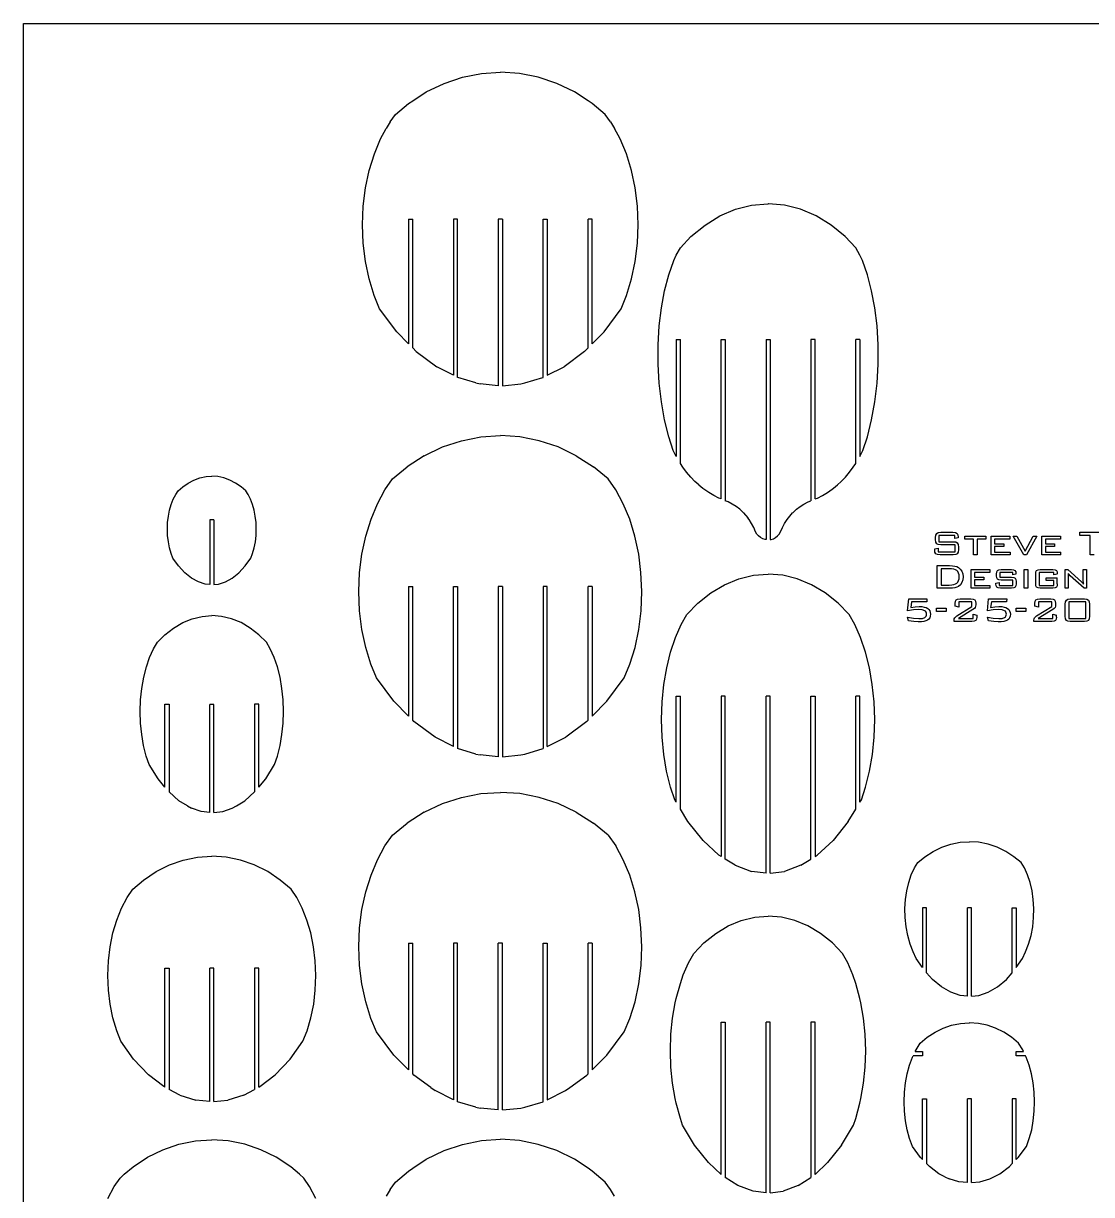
# Model space of a CAD drawing. Extents: x -138 to 138, y -110 to 110.
# Drawn here: x -138.3 to -9.7, y -30.7 to 110.4 of the extents above; entities that cross this region are included whole.
import ezdxf

# ---------------------------------------------------------------- set-up
doc = ezdxf.new("R2010")
doc.units = 0
doc.header["$MEASUREMENT"] = 0
doc.layers.get('0').update_dxf_attribs({"linetype": 'CONTINUOUS'})

msp = doc.modelspace()

# ---------------------------------------------------------------- linework, layer by layer
for p, q in [((-138.33, -110.41), (-138.33, 110.41)), ((-138.33, 110.41), (138.33, 110.41)), ((-83.17, 104.38), (-80.88, 104.53)), ((-78.59, 104.38), (-80.88, 104.53)), ((-89.8, 102.15), (-87.67, 103.18)), ((-87.67, 103.18), (-85.45, 103.93)), ((-85.45, 103.93), (-83.17, 104.38)), ((-76.31, 103.93), (-78.59, 104.38)), ((-74.09, 103.18), (-76.31, 103.93)), ((-71.96, 102.15), (-74.09, 103.18)), ((-91.44, 101.09), (-89.8, 102.15)), ((-70.32, 101.09), (-71.96, 102.15)), ((-93.53, 99.43), (-91.94, 100.75)), ((-91.94, 100.75), (-91.44, 101.09)), ((-69.82, 100.75), (-70.32, 101.09)), ((-68.24, 99.43), (-69.82, 100.75)), ((-94.15, 98.54), (-93.53, 99.43)), ((-67.62, 98.54), (-68.24, 99.43)), ((-95.31, 96.51), (-94.65, 97.73)), ((-94.15, 98.54), (-94.65, 97.73)), ((-67.62, 98.54), (-67.12, 97.73)), ((-66.46, 96.51), (-67.12, 97.73)), ((-96.06, 94.69), (-95.31, 96.51)), ((-65.7, 94.69), (-66.46, 96.51)), ((-96.67, 92.7), (-96.06, 94.69)), ((-65.09, 92.7), (-65.7, 94.69)), ((-97.12, 90.59), (-96.67, 92.7)), ((-64.64, 90.59), (-65.09, 92.7)), ((-97.39, 88.4), (-97.12, 90.59)), ((-64.37, 88.4), (-64.64, 90.59)), ((-97.49, 86.16), (-97.39, 88.4)), ((-64.28, 86.16), (-64.37, 88.4)), ((-54.43, 87.22), (-52.55, 88.02)), ((-52.55, 88.02), (-50.62, 88.51)), ((-50.62, 88.51), (-48.67, 88.67)), ((-48.67, 88.67), (-48.63, 88.67)), ((-48.59, 88.67), (-48.63, 88.67)), ((-46.64, 88.51), (-48.59, 88.67)), ((-44.71, 88.02), (-46.64, 88.51)), ((-42.84, 87.22), (-44.71, 88.02)), ((-97.4, 83.93), (-97.49, 86.16)), ((-91.94, 86.84), (-91.44, 86.84)), ((-91.94, 86.84), (-91.94, 71.82)), ((-91.44, 71.32), (-91.44, 86.84)), ((-86.54, 86.84), (-86.54, 68.02)), ((-86.04, 86.84), (-86.54, 86.84)), ((-86.04, 67.76), (-86.04, 86.84)), ((-80.63, 86.84), (-81.13, 86.84)), ((-81.13, 86.84), (-81.13, 66.76)), ((-80.63, 86.84), (-80.63, 66.76)), ((-75.73, 86.84), (-75.23, 86.84)), ((-75.73, 67.76), (-75.73, 86.84)), ((-75.23, 86.84), (-75.23, 68.02)), ((-70.32, 71.32), (-70.32, 86.84)), ((-69.82, 86.84), (-70.32, 86.84)), ((-69.82, 71.82), (-69.82, 86.84)), ((-64.36, 83.93), (-64.28, 86.16)), ((-57.93, 84.72), (-56.23, 86.12)), ((-56.23, 86.12), (-54.43, 87.22)), ((-41.04, 86.12), (-42.84, 87.22)), ((-39.34, 84.72), (-41.04, 86.12)), ((-59.19, 83.38), (-57.93, 84.72)), ((-38.07, 83.38), (-39.34, 84.72)), ((-97.13, 81.73), (-97.4, 83.93)), ((-64.63, 81.73), (-64.36, 83.93)), ((-59.69, 82.49), (-59.19, 83.38)), ((-37.57, 82.49), (-38.07, 83.38)), ((-60.6, 80.12), (-60, 81.83)), ((-60, 81.83), (-59.69, 82.49)), ((-37.27, 81.83), (-37.57, 82.49)), ((-36.67, 80.12), (-37.27, 81.83)), ((-96.69, 79.62), (-97.13, 81.73)), ((-65.07, 79.62), (-64.63, 81.73)), ((-96.09, 77.63), (-96.69, 79.62)), ((-65.68, 77.63), (-65.07, 79.62)), ((-61.1, 78.21), (-60.6, 80.12)), ((-36.16, 78.21), (-36.67, 80.12)), ((-95.43, 76.03), (-96.09, 77.63)), ((-66.34, 76.03), (-65.68, 77.63)), ((-61.49, 76.15), (-61.1, 78.21)), ((-35.78, 76.15), (-36.16, 78.21)), ((-93.37, 73.27), (-95.43, 76.03)), ((-68.39, 73.27), (-66.34, 76.03)), ((-61.75, 73.96), (-61.49, 76.15)), ((-35.51, 73.96), (-35.78, 76.15)), ((-61.89, 71.68), (-61.75, 73.96)), ((-35.37, 71.68), (-35.51, 73.96)), ((-91.94, 71.82), (-93.37, 73.27)), ((-69.82, 71.82), (-68.39, 73.27)), ((-59.69, 72.34), (-59.71, 58.25)), ((-59.69, 72.34), (-59.19, 72.34)), ((-59.19, 57.4), (-59.19, 72.34)), ((-54.29, 72.34), (-53.79, 72.34)), ((-54.29, 53.12), (-54.29, 72.34)), ((-53.79, 72.34), (-53.79, 52.91)), ((-48.88, 72.34), (-48.38, 72.34)), ((-48.88, 72.34), (-48.88, 48.23)), ((-48.38, 72.34), (-48.38, 48.23)), ((-43.48, 72.34), (-43.48, 52.91)), ((-42.98, 72.34), (-43.48, 72.34)), ((-42.98, 53.12), (-42.98, 72.34)), ((-38.07, 57.4), (-38.07, 72.34)), ((-37.57, 72.34), (-38.07, 72.34)), ((-37.57, 72.34), (-37.56, 58.25)), ((-91.02, 70.89), (-91.44, 71.32)), ((-91.02, 70.89), (-88.55, 69.05)), ((-70.74, 70.89), (-73.21, 69.05)), ((-70.74, 70.89), (-70.32, 71.32)), ((-61.89, 69.37), (-61.89, 71.68)), ((-35.37, 69.37), (-35.37, 71.68)), ((-61.76, 67.06), (-61.89, 69.37)), ((-35.51, 67.06), (-35.37, 69.37)), ((-86.54, 68.02), (-88.55, 69.05)), ((-86.02, 67.75), (-86.04, 67.76)), ((-83.83, 67.1), (-86.02, 67.75)), ((-77.93, 67.1), (-75.75, 67.75)), ((-75.75, 67.75), (-75.73, 67.76)), ((-75.23, 68.02), (-73.21, 69.05)), ((-83.83, 67.1), (-83.33, 66.97)), ((-81.13, 66.76), (-83.33, 66.97)), ((-80.63, 66.76), (-78.43, 66.97)), ((-78.43, 66.97), (-77.93, 67.1)), ((-61.49, 64.8), (-61.76, 67.06)), ((-35.77, 64.8), (-35.51, 67.06)), ((-61.1, 62.64), (-61.49, 64.8)), ((-36.16, 62.64), (-35.77, 64.8)), ((-60.6, 60.6), (-61.1, 62.64)), ((-36.66, 60.6), (-36.16, 62.64)), ((-83.24, 60.61), (-80.88, 60.76)), ((-78.53, 60.61), (-80.88, 60.76)), ((-90.04, 58.33), (-87.85, 59.38)), ((-87.85, 59.38), (-85.57, 60.14)), ((-85.57, 60.14), (-83.24, 60.61)), ((-76.19, 60.14), (-78.53, 60.61)), ((-73.91, 59.38), (-76.19, 60.14)), ((-71.73, 58.33), (-73.91, 59.38)), ((-60.06, 58.96), (-60.6, 60.6)), ((-37.2, 58.96), (-36.66, 60.6)), ((-90.04, 58.33), (-92.1, 57)), ((-71.73, 58.33), (-69.66, 57)), ((-59.71, 58.25), (-60.06, 58.96)), ((-37.56, 58.25), (-37.2, 58.96)), ((-93.86, 55.54), (-92.1, 57)), ((-67.9, 55.54), (-69.66, 57)), ((-58.89, 56.93), (-59.19, 57.4)), ((-58.44, 56.33), (-58.89, 56.93)), ((-38.83, 56.33), (-38.37, 56.93)), ((-38.37, 56.93), (-38.07, 57.4)), ((-119.14, 54.59), (-118.49, 55.04)), ((-118.49, 55.04), (-117.8, 55.39)), ((-117.8, 55.39), (-117.07, 55.65)), ((-117.07, 55.65), (-116.33, 55.81)), ((-116.33, 55.81), (-115.63, 55.85)), ((-114.93, 55.81), (-115.63, 55.85)), ((-114.19, 55.65), (-114.93, 55.81)), ((-113.47, 55.39), (-114.19, 55.65)), ((-112.78, 55.04), (-113.47, 55.39)), ((-112.12, 54.59), (-112.78, 55.04)), ((-94.78, 54.22), (-93.86, 55.54)), ((-66.98, 54.22), (-67.9, 55.54)), ((-57.95, 55.76), (-58.44, 56.33)), ((-57.44, 55.23), (-57.95, 55.76)), ((-56.99, 54.81), (-57.44, 55.23)), ((-40.27, 54.81), (-39.82, 55.23)), ((-39.82, 55.23), (-39.31, 55.76)), ((-39.31, 55.76), (-38.83, 56.33)), ((-120.28, 53.08), (-119.99, 53.65)), ((-119.99, 53.65), (-119.7, 54.09)), ((-119.7, 54.09), (-119.14, 54.59)), ((-111.56, 54.09), (-112.12, 54.59)), ((-111.27, 53.65), (-111.56, 54.09)), ((-110.98, 53.08), (-111.27, 53.65)), ((-95.69, 52.55), (-94.78, 54.22)), ((-66.08, 52.55), (-66.98, 54.22)), ((-56.99, 54.81), (-56.49, 54.4)), ((-56.36, 54.29), (-56.49, 54.4)), ((-55.78, 53.89), (-56.36, 54.29)), ((-55.18, 53.54), (-55.78, 53.89)), ((-42.08, 53.54), (-41.48, 53.89)), ((-41.48, 53.89), (-40.91, 54.29)), ((-40.91, 54.29), (-40.77, 54.4)), ((-40.77, 54.4), (-40.27, 54.81)), ((-120.72, 51.77), (-120.52, 52.45)), ((-120.52, 52.45), (-120.28, 53.08)), ((-110.74, 52.45), (-110.98, 53.08)), ((-110.54, 51.77), (-110.74, 52.45)), ((-96.46, 50.68), (-95.69, 52.55)), ((-65.3, 50.68), (-66.08, 52.55)), ((-54.57, 53.23), (-55.18, 53.54)), ((-54.29, 53.12), (-54.57, 53.23)), ((-53.44, 52.77), (-53.79, 52.91)), ((-52.95, 52.51), (-53.44, 52.77)), ((-52.49, 52.22), (-52.95, 52.51)), ((-52.05, 51.88), (-52.49, 52.22)), ((-45.21, 51.88), (-44.77, 52.22)), ((-44.77, 52.22), (-44.31, 52.51)), ((-44.31, 52.51), (-43.82, 52.77)), ((-43.82, 52.77), (-43.48, 52.91)), ((-42.98, 53.12), (-42.69, 53.23)), ((-42.69, 53.23), (-42.08, 53.54)), ((-120.96, 50.28), (-120.87, 51.04)), ((-120.87, 51.04), (-120.72, 51.77)), ((-110.4, 51.04), (-110.54, 51.77)), ((-110.31, 50.28), (-110.4, 51.04)), ((-51.64, 51.5), (-52.05, 51.88)), ((-51.58, 51.44), (-51.64, 51.5)), ((-51.58, 51.44), (-51.08, 50.86)), ((-50.92, 50.65), (-51.08, 50.86)), ((-46.34, 50.65), (-46.18, 50.86)), ((-46.18, 50.86), (-45.68, 51.44)), ((-45.68, 51.44), (-45.62, 51.5)), ((-45.62, 51.5), (-45.21, 51.88)), ((-120.99, 49.5), (-120.96, 50.28)), ((-120.96, 48.73), (-120.99, 49.5)), ((-115.38, 50.59), (-115.88, 50.59)), ((-115.88, 50.59), (-115.88, 42.81)), ((-115.38, 50.59), (-115.38, 42.81)), ((-110.28, 49.5), (-110.31, 50.28)), ((-110.3, 48.73), (-110.28, 49.5)), ((-97.09, 48.64), (-96.46, 50.68)), ((-64.68, 48.64), (-65.3, 50.68)), ((-50.62, 50.18), (-50.92, 50.65)), ((-50.36, 49.68), (-50.62, 50.18)), ((-50.13, 49.16), (-50.36, 49.68)), ((-47.13, 49.16), (-46.91, 49.68)), ((-46.91, 49.68), (-46.64, 50.18)), ((-46.64, 50.18), (-46.34, 50.65)), ((-120.87, 47.97), (-120.96, 48.73)), ((-120.73, 47.24), (-120.87, 47.97)), ((-110.54, 47.24), (-110.39, 47.97)), ((-110.39, 47.97), (-110.3, 48.73)), ((-97.55, 46.48), (-97.09, 48.64)), ((-64.22, 46.48), (-64.68, 48.64)), ((-49.98, 48.89), (-50.13, 49.16)), ((-49.78, 48.66), (-49.98, 48.89)), ((-49.54, 48.47), (-49.78, 48.66)), ((-49.28, 48.33), (-49.54, 48.47)), ((-48.99, 48.24), (-49.28, 48.33)), ((-48.88, 48.23), (-48.99, 48.24)), ((-48.38, 48.23), (-48.27, 48.24)), ((-48.27, 48.24), (-47.99, 48.33)), ((-47.99, 48.33), (-47.72, 48.47)), ((-47.72, 48.47), (-47.48, 48.66)), ((-47.48, 48.66), (-47.28, 48.89)), ((-47.28, 48.89), (-47.13, 49.16)), ((-28.45, 48.46), (-28.42, 48.77)), ((-28.45, 48.22), (-28.45, 48.46)), ((-28.42, 47.91), (-28.45, 48.22)), ((-28.42, 48.77), (-28.32, 48.97)), ((-28.32, 48.97), (-28.13, 49.07)), ((-28.13, 49.07), (-27.82, 49.1)), ((-26.12, 48.73), (-28.05, 48.73)), ((-28.05, 48.73), (-28.05, 47.97)), ((-28.05, 47.97), (-26.34, 47.97)), ((-27.82, 49.1), (-26.37, 49.1)), ((-26.37, 49.1), (-26.07, 49.07)), ((-26.34, 47.97), (-26.03, 47.94)), ((-26.12, 48.34), (-26.12, 48.73)), ((-25.74, 48.45), (-26.12, 48.34)), ((-26.07, 49.07), (-25.87, 48.97)), ((-25.87, 48.97), (-25.77, 48.79)), ((-25.77, 48.79), (-25.74, 48.51)), ((-25.74, 48.51), (-25.74, 48.45)), ((-24.92, 48.29), (-24.92, 48.62)), ((-24.92, 48.62), (-22.39, 48.62)), ((-23.87, 48.29), (-24.92, 48.29)), ((-23.87, 46.39), (-23.87, 48.29)), ((-22.39, 48.29), (-23.45, 48.29)), ((-23.45, 48.29), (-23.45, 46.39)), ((-22.39, 48.62), (-22.39, 48.29)), ((-21.76, 46.39), (-21.76, 48.62)), ((-21.76, 48.62), (-19.51, 48.62)), ((-19.51, 48.29), (-21.34, 48.29)), ((-21.34, 48.29), (-21.34, 47.71)), ((-19.51, 48.62), (-19.51, 48.29)), ((-17.81, 46.39), (-19.1, 48.62)), ((-19.1, 48.62), (-18.65, 48.62)), ((-18.65, 48.62), (-17.65, 46.82)), ((-17.65, 46.82), (-16.69, 48.62)), ((-16.27, 48.62), (-17.49, 46.39)), ((-16.69, 48.62), (-16.27, 48.62)), ((-15.64, 46.39), (-15.64, 48.62)), ((-15.64, 48.62), (-13.39, 48.62)), ((-13.39, 48.29), (-15.22, 48.29)), ((-15.22, 48.29), (-15.22, 47.71)), ((-13.39, 48.62), (-13.39, 48.29)), ((-11.06, 48.73), (-11.06, 49.1)), ((-11.06, 49.1), (-8.12, 49.1)), ((-9.82, 48.73), (-11.06, 48.73)), ((-9.82, 46.39), (-9.82, 48.73)), ((-120.53, 46.55), (-120.73, 47.24)), ((-110.73, 46.55), (-110.54, 47.24)), ((-28.56, 47.1), (-28.14, 47.2)), ((-28.56, 47.03), (-28.56, 47.1)), ((-28.53, 46.72), (-28.56, 47.03)), ((-28.43, 46.52), (-28.53, 46.72)), ((-28.32, 47.72), (-28.42, 47.91)), ((-28.13, 47.62), (-28.32, 47.72)), ((-28.14, 47.2), (-28.14, 46.76)), ((-28.14, 46.76), (-26.11, 46.76)), ((-27.82, 47.58), (-28.13, 47.62)), ((-26.11, 47.58), (-27.82, 47.58)), ((-26.11, 46.76), (-26.11, 47.58)), ((-26.03, 47.94), (-25.84, 47.84)), ((-25.84, 47.84), (-25.74, 47.65)), ((-25.74, 46.71), (-25.84, 46.52)), ((-25.74, 47.65), (-25.71, 47.33)), ((-25.71, 47.03), (-25.74, 46.71)), ((-25.71, 47.33), (-25.71, 47.03)), ((-21.34, 47.71), (-20.24, 47.71)), ((-20.24, 47.38), (-21.34, 47.38)), ((-21.34, 47.38), (-21.34, 46.71)), ((-21.34, 46.71), (-19.49, 46.71)), ((-20.24, 47.71), (-20.24, 47.38)), ((-19.49, 46.71), (-19.49, 46.39)), ((-15.22, 47.71), (-14.12, 47.71)), ((-14.12, 47.38), (-15.22, 47.38)), ((-15.22, 47.38), (-15.22, 46.71)), ((-15.22, 46.71), (-13.37, 46.71)), ((-14.12, 47.71), (-14.12, 47.38)), ((-13.37, 46.39), (-13.37, 46.71)), ((-120.32, 46), (-120.53, 46.55)), ((-119.65, 45.05), (-120.32, 46)), ((-111.61, 45.05), (-110.95, 46)), ((-110.95, 46), (-110.73, 46.55)), ((-97.83, 44.24), (-97.55, 46.48)), ((-63.94, 44.24), (-64.22, 46.48)), ((-28.23, 46.42), (-28.43, 46.52)), ((-27.92, 46.39), (-28.23, 46.42)), ((-26.34, 46.39), (-27.92, 46.39)), ((-26.03, 46.42), (-26.34, 46.39)), ((-25.84, 46.52), (-26.03, 46.42)), ((-23.45, 46.39), (-23.87, 46.39)), ((-19.49, 46.39), (-21.76, 46.39)), ((-17.49, 46.39), (-17.81, 46.39)), ((-13.37, 46.39), (-15.64, 46.39)), ((-9.37, 46.39), (-9.82, 46.39)), ((-118.88, 44.22), (-119.65, 45.05)), ((-118.08, 43.58), (-118.88, 44.22)), ((-113.18, 43.58), (-112.38, 44.22)), ((-112.38, 44.22), (-111.61, 45.05)), ((-97.92, 41.95), (-97.83, 44.24)), ((-63.84, 41.95), (-63.94, 44.24)), ((-52.15, 43.49), (-50.39, 43.92)), ((-50.39, 43.92), (-48.63, 44.06)), ((-46.87, 43.92), (-48.63, 44.06)), ((-45.11, 43.49), (-46.87, 43.92)), ((-28.25, 45.09), (-26.76, 45.09)), ((-28.25, 42.37), (-28.25, 45.09)), ((-27.8, 44.72), (-27.8, 42.75)), ((-26.82, 44.72), (-27.8, 44.72)), ((-26.52, 44.7), (-26.82, 44.72)), ((-26.76, 45.09), (-26.41, 45.08)), ((-26.26, 44.66), (-26.52, 44.7)), ((-26.41, 45.08), (-26.13, 45.04)), ((-26.05, 44.59), (-26.26, 44.66)), ((-26.13, 45.04), (-25.9, 44.97)), ((-25.89, 44.49), (-26.05, 44.59)), ((-25.9, 44.97), (-25.71, 44.88)), ((-25.77, 44.36), (-25.89, 44.49)), ((-25.68, 44.19), (-25.77, 44.36)), ((-25.71, 44.88), (-25.48, 44.67)), ((-25.63, 43.99), (-25.68, 44.19)), ((-25.61, 43.75), (-25.63, 43.99)), ((-25.63, 43.5), (-25.61, 43.75)), ((-25.48, 44.67), (-25.3, 44.4)), ((-25.3, 44.4), (-25.19, 44.09)), ((-25.19, 44.09), (-25.15, 43.75)), ((-25.15, 43.75), (-25.19, 43.38)), ((-24.18, 42.37), (-24.18, 44.6)), ((-24.18, 44.6), (-21.94, 44.6)), ((-21.94, 44.27), (-23.76, 44.27)), ((-23.76, 44.27), (-23.76, 43.7)), ((-21.94, 44.6), (-21.94, 44.27)), ((-21.11, 44.07), (-21.08, 44.33)), ((-21.11, 43.86), (-21.11, 44.07)), ((-21.08, 43.6), (-21.11, 43.86)), ((-21.08, 44.33), (-20.99, 44.49)), ((-20.99, 44.49), (-20.83, 44.57)), ((-20.83, 44.57), (-20.56, 44.6)), ((-19.16, 44.27), (-20.72, 44.27)), ((-20.72, 44.27), (-20.72, 43.69)), ((-20.56, 44.6), (-19.32, 44.6)), ((-19.32, 44.6), (-19.06, 44.58)), ((-19.16, 43.98), (-19.16, 44.27)), ((-18.77, 44.06), (-19.16, 43.98)), ((-19.06, 44.58), (-18.89, 44.49)), ((-18.89, 44.49), (-18.8, 44.34)), ((-18.8, 44.34), (-18.77, 44.11)), ((-18.77, 44.11), (-18.77, 44.06)), ((-17.78, 42.37), (-17.78, 44.6)), ((-17.78, 44.6), (-17.36, 44.6)), ((-17.36, 44.6), (-17.36, 42.37)), ((-16.39, 44.07), (-16.36, 44.33)), ((-16.39, 42.9), (-16.39, 44.07)), ((-16.36, 44.33), (-16.28, 44.49)), ((-16.28, 44.49), (-16.11, 44.57)), ((-16.11, 44.57), (-15.85, 44.6)), ((-14.21, 44.27), (-15.97, 44.27)), ((-15.97, 44.27), (-15.97, 42.71)), ((-15.85, 44.6), (-14.33, 44.6)), ((-14.33, 44.6), (-14.07, 44.57)), ((-14.21, 43.97), (-14.21, 44.27)), ((-13.79, 44.04), (-14.21, 43.97)), ((-14.07, 44.57), (-13.9, 44.49)), ((-13.9, 44.49), (-13.82, 44.34)), ((-13.82, 44.34), (-13.79, 44.1)), ((-13.79, 44.04), (-13.79, 44.1)), ((-12.85, 42.37), (-12.85, 44.6)), ((-12.85, 44.6), (-12.53, 44.6)), ((-12.53, 44.6), (-10.89, 43.14)), ((-12.5, 44.15), (-12.47, 43.96)), ((-12.38, 44), (-12.5, 44.15)), ((-12.47, 43.96), (-12.47, 43.76)), ((-12.47, 43.76), (-12.47, 42.37)), ((-12.23, 43.85), (-12.38, 44)), ((-10.56, 42.37), (-12.23, 43.85)), ((-10.66, 43.25), (-10.66, 44.6)), ((-10.66, 44.6), (-10.27, 44.6)), ((-10.27, 44.6), (-10.27, 42.37)), ((-117.26, 43.13), (-118.08, 43.58)), ((-116.42, 42.87), (-117.26, 43.13)), ((-115.88, 42.81), (-116.42, 42.87)), ((-115.38, 42.81), (-114.84, 42.87)), ((-114.84, 42.87), (-114.01, 43.13)), ((-114.01, 43.13), (-113.18, 43.58)), ((-91.94, 42.59), (-91.44, 42.59)), ((-91.94, 42.59), (-91.94, 26.96)), ((-91.44, 26.45), (-91.44, 42.59)), ((-86.54, 23.28), (-86.54, 42.59)), ((-86.54, 42.59), (-86.04, 42.59)), ((-86.04, 42.59), (-86.04, 23.05)), ((-80.63, 42.59), (-81.13, 42.59)), ((-81.13, 42.59), (-81.13, 22.06)), ((-80.63, 42.59), (-80.63, 22.06)), ((-75.23, 42.59), (-75.73, 42.59)), ((-75.73, 42.59), (-75.73, 23.05)), ((-75.23, 23.28), (-75.23, 42.59)), ((-69.82, 42.59), (-70.32, 42.59)), ((-70.32, 26.45), (-70.32, 42.59)), ((-69.82, 42.59), (-69.82, 26.96)), ((-55.52, 41.8), (-53.87, 42.78)), ((-53.87, 42.78), (-52.15, 43.49)), ((-43.39, 42.78), (-45.11, 43.49)), ((-41.74, 41.8), (-43.39, 42.78)), ((-26.76, 42.37), (-28.25, 42.37)), ((-27.8, 42.75), (-26.82, 42.75)), ((-26.82, 42.75), (-26.51, 42.76)), ((-26.41, 42.38), (-26.76, 42.37)), ((-26.51, 42.76), (-26.26, 42.81)), ((-26.13, 42.42), (-26.41, 42.38)), ((-26.26, 42.81), (-26.05, 42.88)), ((-25.9, 42.49), (-26.13, 42.42)), ((-26.05, 42.88), (-25.89, 42.98)), ((-25.71, 42.58), (-25.9, 42.49)), ((-25.89, 42.98), (-25.77, 43.11)), ((-25.77, 43.11), (-25.68, 43.29)), ((-25.47, 42.79), (-25.71, 42.58)), ((-25.68, 43.29), (-25.63, 43.5)), ((-25.3, 43.06), (-25.47, 42.79)), ((-25.19, 43.38), (-25.3, 43.06)), ((-21.92, 42.37), (-24.18, 42.37)), ((-23.76, 43.7), (-22.66, 43.7)), ((-22.66, 43.37), (-23.76, 43.37)), ((-23.76, 43.37), (-23.76, 42.7)), ((-23.76, 42.7), (-21.92, 42.7)), ((-22.66, 43.7), (-22.66, 43.37)), ((-21.92, 42.7), (-21.92, 42.37)), ((-21.2, 42.96), (-20.81, 43.04)), ((-21.2, 42.9), (-21.2, 42.96)), ((-21.17, 42.64), (-21.2, 42.9)), ((-21.08, 42.48), (-21.17, 42.64)), ((-20.99, 43.44), (-21.08, 43.6)), ((-20.92, 42.4), (-21.08, 42.48)), ((-20.83, 43.36), (-20.99, 43.44)), ((-20.65, 42.37), (-20.92, 42.4)), ((-20.56, 43.33), (-20.83, 43.36)), ((-20.81, 43.04), (-20.81, 42.71)), ((-20.81, 42.71), (-19.13, 42.71)), ((-20.72, 43.69), (-19.29, 43.69)), ((-19.29, 42.37), (-20.65, 42.37)), ((-19.13, 43.33), (-20.56, 43.33)), ((-19.29, 43.69), (-19.03, 43.66)), ((-19.02, 42.4), (-19.29, 42.37)), ((-19.13, 42.71), (-19.13, 43.33)), ((-19.03, 43.66), (-18.86, 43.58)), ((-18.86, 42.48), (-19.02, 42.4)), ((-18.86, 43.58), (-18.78, 43.42)), ((-18.78, 42.64), (-18.86, 42.48)), ((-18.78, 43.42), (-18.75, 43.17)), ((-18.75, 42.9), (-18.78, 42.64)), ((-18.75, 43.17), (-18.75, 42.9)), ((-17.36, 42.37), (-17.78, 42.37)), ((-16.36, 42.64), (-16.39, 42.9)), ((-16.28, 42.48), (-16.36, 42.64)), ((-16.11, 42.4), (-16.28, 42.48)), ((-15.85, 42.37), (-16.11, 42.4)), ((-15.97, 42.71), (-14.21, 42.71)), ((-14.33, 42.37), (-15.85, 42.37)), ((-15.12, 43.31), (-15.12, 43.62)), ((-15.12, 43.62), (-13.79, 43.62)), ((-14.21, 43.31), (-15.12, 43.31)), ((-14.07, 42.4), (-14.33, 42.37)), ((-14.21, 42.71), (-14.21, 43.31)), ((-13.9, 42.48), (-14.07, 42.4)), ((-13.82, 42.64), (-13.9, 42.48)), ((-13.79, 42.9), (-13.82, 42.64)), ((-13.79, 42.9), (-13.79, 43.62)), ((-12.47, 42.37), (-12.85, 42.37)), ((-10.89, 43.14), (-10.76, 43.01)), ((-10.76, 43.01), (-10.63, 42.84)), ((-10.65, 43.04), (-10.66, 43.25)), ((-10.63, 42.84), (-10.65, 43.04)), ((-10.27, 42.37), (-10.56, 42.37)), ((-97.83, 39.66), (-97.92, 41.95)), ((-63.93, 39.66), (-63.84, 41.95)), ((-57.08, 40.56), (-55.52, 41.8)), ((-40.19, 40.56), (-41.74, 41.8)), ((-31.83, 39.63), (-31.69, 41.07)), ((-31.69, 41.07), (-29.49, 41.07)), ((-29.49, 41.07), (-29.52, 40.71)), ((-26.07, 40.8), (-25.98, 40.96)), ((-25.98, 40.96), (-25.8, 41.04)), ((-25.8, 41.04), (-25.51, 41.07)), ((-25.51, 41.07), (-24.2, 41.07)), ((-24.2, 41.07), (-23.91, 41.04)), ((-23.91, 41.04), (-23.74, 40.96)), ((-23.74, 40.96), (-23.65, 40.8)), ((-22.21, 39.63), (-22.07, 41.07)), ((-22.07, 41.07), (-19.87, 41.07)), ((-19.87, 41.07), (-19.9, 40.71)), ((-16.46, 40.8), (-16.37, 40.96)), ((-16.37, 40.96), (-16.19, 41.04)), ((-16.19, 41.04), (-15.9, 41.07)), ((-15.9, 41.07), (-14.59, 41.07)), ((-14.59, 41.07), (-14.3, 41.04)), ((-14.3, 41.04), (-14.12, 40.96)), ((-14.12, 40.96), (-14.03, 40.8)), ((-12.79, 40.74), (-12.7, 40.94)), ((-12.7, 40.94), (-12.53, 41.04)), ((-12.53, 41.04), (-12.24, 41.07)), ((-12.24, 41.07), (-10.51, 41.07)), ((-10.51, 41.07), (-10.23, 41.04)), ((-10.23, 41.04), (-10.05, 40.94)), ((-10.05, 40.94), (-9.96, 40.74)), ((-97.56, 37.41), (-97.83, 39.66)), ((-64.21, 37.41), (-63.93, 39.66)), ((-58.4, 39.2), (-57.08, 40.56)), ((-38.86, 39.2), (-40.19, 40.56)), ((-31.13, 39.75), (-31.83, 39.63)), ((-31.34, 40.71), (-31.44, 40.05)), ((-31.44, 40.05), (-30.93, 40.13)), ((-29.52, 40.71), (-31.34, 40.71)), ((-30.49, 39.79), (-31.13, 39.75)), ((-30.93, 40.13), (-30.43, 40.16)), ((-30.06, 39.76), (-30.49, 39.79)), ((-30.43, 40.16), (-30.11, 40.15)), ((-30.11, 40.15), (-29.83, 40.1)), ((-29.76, 39.66), (-30.06, 39.76)), ((-29.83, 40.1), (-29.59, 40.03)), ((-29.66, 39.58), (-29.76, 39.66)), ((-29.59, 39.49), (-29.66, 39.58)), ((-29.59, 40.03), (-29.4, 39.93)), ((-29.4, 39.93), (-29.26, 39.8)), ((-29.26, 39.8), (-29.15, 39.64)), ((-29.15, 39.64), (-29.09, 39.45)), ((-28.34, 39.95), (-27.2, 39.95)), ((-28.34, 39.57), (-28.34, 39.95)), ((-27.2, 39.57), (-28.34, 39.57)), ((-27.2, 39.95), (-27.2, 39.57)), ((-26.1, 40.54), (-26.07, 40.8)), ((-26.1, 40.19), (-26.1, 40.54)), ((-25.67, 40.07), (-26.1, 40.19)), ((-25.91, 39.02), (-24.07, 40.18)), ((-23.96, 39.82), (-25.71, 38.73)), ((-24.07, 40.71), (-25.67, 40.71)), ((-25.67, 40.71), (-25.67, 40.07)), ((-24.07, 40.18), (-24.07, 40.71)), ((-23.78, 39.94), (-23.96, 39.82)), ((-23.68, 40.06), (-23.78, 39.94)), ((-23.64, 40.19), (-23.68, 40.06)), ((-23.65, 40.8), (-23.62, 40.54)), ((-23.62, 40.37), (-23.64, 40.19)), ((-23.62, 40.54), (-23.62, 40.37)), ((-21.51, 39.75), (-22.21, 39.63)), ((-21.73, 40.71), (-21.83, 40.05)), ((-21.83, 40.05), (-21.32, 40.13)), ((-19.9, 40.71), (-21.73, 40.71)), ((-20.88, 39.79), (-21.51, 39.75)), ((-21.32, 40.13), (-20.82, 40.16)), ((-20.44, 39.76), (-20.88, 39.79)), ((-20.82, 40.16), (-20.49, 40.15)), ((-20.49, 40.15), (-20.21, 40.1)), ((-20.15, 39.66), (-20.44, 39.76)), ((-20.21, 40.1), (-19.98, 40.03)), ((-20.05, 39.58), (-20.15, 39.66)), ((-19.98, 39.49), (-20.05, 39.58)), ((-19.98, 40.03), (-19.79, 39.93)), ((-19.79, 39.93), (-19.64, 39.8)), ((-19.64, 39.8), (-19.54, 39.64)), ((-19.54, 39.64), (-19.48, 39.45)), ((-18.73, 39.57), (-18.73, 39.95)), ((-18.73, 39.95), (-17.58, 39.95)), ((-17.58, 39.57), (-18.73, 39.57)), ((-17.58, 39.95), (-17.58, 39.57)), ((-16.49, 40.54), (-16.46, 40.8)), ((-16.49, 40.19), (-16.49, 40.54)), ((-16.05, 40.07), (-16.49, 40.19)), ((-16.3, 39.02), (-14.45, 40.18)), ((-14.34, 39.82), (-16.1, 38.73)), ((-14.45, 40.71), (-16.05, 40.71)), ((-16.05, 40.71), (-16.05, 40.07)), ((-14.45, 40.18), (-14.45, 40.71)), ((-14.17, 39.94), (-14.34, 39.82)), ((-14.07, 40.06), (-14.17, 39.94)), ((-14.02, 40.19), (-14.07, 40.06)), ((-14.03, 40.8), (-14, 40.54)), ((-14, 40.37), (-14.02, 40.19)), ((-14, 40.54), (-14, 40.37)), ((-12.83, 40.43), (-12.79, 40.74)), ((-12.83, 39), (-12.83, 40.43)), ((-12.39, 40.71), (-12.39, 38.73)), ((-10.37, 40.71), (-12.39, 40.71)), ((-10.37, 38.73), (-10.37, 40.71)), ((-9.96, 40.74), (-9.93, 40.43)), ((-9.93, 40.43), (-9.93, 39)), ((-120.25, 37.57), (-119.14, 38.22)), ((-119.14, 38.22), (-117.99, 38.69)), ((-117.99, 38.69), (-116.8, 38.97)), ((-116.8, 38.97), (-115.63, 39.06)), ((-114.47, 38.97), (-115.63, 39.06)), ((-113.28, 38.69), (-114.47, 38.97)), ((-112.12, 38.22), (-113.28, 38.69)), ((-111.01, 37.57), (-112.12, 38.22)), ((-59.1, 37.98), (-58.4, 39.2)), ((-38.17, 37.98), (-38.86, 39.2)), ((-31.83, 38.88), (-31.11, 38.75)), ((-31.7, 38.44), (-31.83, 38.88)), ((-31.07, 38.34), (-31.7, 38.44)), ((-31.11, 38.75), (-30.46, 38.7)), ((-30.54, 38.31), (-31.07, 38.34)), ((-30.17, 38.33), (-30.54, 38.31)), ((-30.46, 38.7), (-30.04, 38.73)), ((-29.86, 38.37), (-30.17, 38.33)), ((-30.04, 38.73), (-29.75, 38.83)), ((-29.61, 38.43), (-29.86, 38.37)), ((-29.75, 38.83), (-29.66, 38.9)), ((-29.66, 38.9), (-29.59, 38.99)), ((-29.41, 38.53), (-29.61, 38.43)), ((-29.55, 39.37), (-29.59, 39.49)), ((-29.59, 38.99), (-29.55, 39.1)), ((-29.54, 39.23), (-29.55, 39.37)), ((-29.55, 39.1), (-29.54, 39.23)), ((-29.26, 38.65), (-29.41, 38.53)), ((-29.15, 38.81), (-29.26, 38.65)), ((-29.09, 39), (-29.15, 38.81)), ((-29.09, 39.45), (-29.07, 39.23)), ((-29.07, 39.23), (-29.09, 39)), ((-26.23, 38.52), (-26.21, 38.69)), ((-26.23, 38.36), (-26.23, 38.52)), ((-24.09, 38.36), (-26.23, 38.36)), ((-26.21, 38.69), (-26.15, 38.81)), ((-26.15, 38.81), (-25.91, 39.02)), ((-25.71, 38.73), (-23.93, 38.73)), ((-23.8, 38.38), (-24.09, 38.36)), ((-23.93, 38.73), (-23.93, 39.24)), ((-23.93, 39.24), (-23.5, 39.1)), ((-23.62, 38.47), (-23.8, 38.38)), ((-23.53, 38.63), (-23.62, 38.47)), ((-23.5, 38.89), (-23.53, 38.63)), ((-23.5, 39.1), (-23.5, 38.89)), ((-22.22, 38.88), (-21.5, 38.75)), ((-22.09, 38.44), (-22.22, 38.88)), ((-21.45, 38.34), (-22.09, 38.44)), ((-21.5, 38.75), (-20.85, 38.7)), ((-20.92, 38.31), (-21.45, 38.34)), ((-20.56, 38.33), (-20.92, 38.31)), ((-20.85, 38.7), (-20.42, 38.73)), ((-20.25, 38.37), (-20.56, 38.33)), ((-20.42, 38.73), (-20.14, 38.83)), ((-20, 38.43), (-20.25, 38.37)), ((-20.14, 38.83), (-20.04, 38.9)), ((-20.04, 38.9), (-19.98, 38.99)), ((-19.8, 38.53), (-20, 38.43)), ((-19.94, 39.37), (-19.98, 39.49)), ((-19.98, 38.99), (-19.94, 39.1)), ((-19.92, 39.23), (-19.94, 39.37)), ((-19.94, 39.1), (-19.92, 39.23)), ((-19.65, 38.65), (-19.8, 38.53)), ((-19.54, 38.81), (-19.65, 38.65)), ((-19.48, 39), (-19.54, 38.81)), ((-19.48, 39.45), (-19.45, 39.23)), ((-19.45, 39.23), (-19.48, 39)), ((-16.61, 38.52), (-16.59, 38.69)), ((-16.61, 38.36), (-16.61, 38.52)), ((-14.47, 38.36), (-16.61, 38.36)), ((-16.59, 38.69), (-16.54, 38.81)), ((-16.54, 38.81), (-16.3, 39.02)), ((-16.1, 38.73), (-14.32, 38.73)), ((-14.18, 38.38), (-14.47, 38.36)), ((-14.32, 38.73), (-14.32, 39.24)), ((-14.32, 39.24), (-13.88, 39.1)), ((-14, 38.47), (-14.18, 38.38)), ((-13.91, 38.63), (-14, 38.47)), ((-13.88, 38.89), (-13.91, 38.63)), ((-13.88, 38.89), (-13.88, 39.1)), ((-12.79, 38.68), (-12.83, 39)), ((-12.7, 38.49), (-12.79, 38.68)), ((-12.53, 38.39), (-12.7, 38.49)), ((-12.24, 38.36), (-12.53, 38.39)), ((-12.39, 38.73), (-10.37, 38.73)), ((-10.51, 38.36), (-12.24, 38.36)), ((-10.23, 38.39), (-10.51, 38.36)), ((-10.05, 38.49), (-10.23, 38.39)), ((-9.96, 38.68), (-10.05, 38.49)), ((-9.93, 39), (-9.96, 38.68)), ((-122.2, 35.86), (-121.3, 36.75)), ((-121.3, 36.75), (-120.25, 37.57)), ((-109.96, 36.75), (-111.01, 37.57)), ((-109.07, 35.86), (-109.96, 36.75)), ((-97.1, 35.24), (-97.56, 37.41)), ((-64.66, 35.24), (-64.21, 37.41)), ((-59.78, 36.42), (-59.1, 37.98)), ((-37.48, 36.42), (-38.17, 37.98)), ((-122.67, 35.05), (-122.2, 35.86)), ((-108.6, 35.05), (-109.07, 35.86)), ((-60.37, 34.68), (-59.78, 36.42)), ((-36.9, 34.68), (-37.48, 36.42)), ((-123.52, 32.88), (-123.13, 34.02)), ((-123.13, 34.02), (-122.67, 35.05)), ((-108.14, 34.02), (-108.6, 35.05)), ((-107.74, 32.88), (-108.14, 34.02)), ((-96.48, 33.21), (-97.1, 35.24)), ((-65.28, 33.21), (-64.66, 35.24)), ((-60.84, 32.78), (-60.37, 34.68)), ((-36.43, 32.78), (-36.9, 34.68)), ((-123.84, 31.63), (-123.52, 32.88)), ((-107.42, 31.63), (-107.74, 32.88)), ((-95.81, 31.56), (-96.48, 33.21)), ((-65.96, 31.56), (-65.28, 33.21)), ((-61.18, 30.77), (-60.84, 32.78)), ((-36.08, 30.77), (-36.43, 32.78)), ((-124.07, 30.3), (-123.84, 31.63)), ((-107.19, 30.3), (-107.42, 31.63)), ((-93.7, 28.74), (-95.81, 31.56)), ((-68.06, 28.74), (-65.96, 31.56)), ((-124.22, 28.92), (-124.07, 30.3)), ((-107.05, 28.92), (-107.19, 30.3)), ((-61.4, 28.68), (-61.18, 30.77)), ((-35.87, 28.68), (-36.08, 30.77)), ((-124.26, 27.52), (-124.22, 28.92)), ((-121.29, 28.4), (-120.79, 28.4)), ((-121.29, 18.4), (-121.29, 28.4)), ((-120.79, 28.4), (-120.79, 17.82)), ((-115.88, 15.33), (-115.88, 28.34)), ((-115.38, 28.34), (-115.88, 28.34)), ((-115.38, 15.33), (-115.38, 28.34)), ((-110.48, 28.4), (-110.48, 17.82)), ((-109.98, 28.4), (-110.48, 28.4)), ((-109.98, 18.4), (-109.98, 28.4)), ((-107, 27.52), (-107.05, 28.92)), ((-91.94, 26.96), (-93.7, 28.74)), ((-69.82, 26.96), (-68.06, 28.74)), ((-61.47, 26.55), (-61.4, 28.68)), ((-59.69, 29.34), (-59.19, 29.34)), ((-59.69, 16.58), (-59.69, 29.34)), ((-59.19, 15.75), (-59.19, 29.34)), ((-54.29, 29.34), (-54.29, 10.05)), ((-53.79, 29.34), (-54.29, 29.34)), ((-53.79, 9.74), (-53.79, 29.34)), ((-48.38, 29.34), (-48.88, 29.34)), ((-48.88, 8.04), (-48.88, 29.34)), ((-48.38, 8.04), (-48.38, 29.34)), ((-43.48, 29.34), (-42.98, 29.34)), ((-43.48, 9.74), (-43.48, 29.34)), ((-42.98, 29.34), (-42.98, 10.05)), ((-38.07, 15.75), (-38.07, 29.34)), ((-37.57, 29.34), (-38.07, 29.34)), ((-37.57, 16.58), (-37.57, 29.34)), ((-35.79, 26.55), (-35.87, 28.68)), ((-124.22, 26.11), (-124.26, 27.52)), ((-107.05, 26.11), (-107, 27.52)), ((-124.08, 24.73), (-124.22, 26.11)), ((-107.19, 24.73), (-107.05, 26.11)), ((-91.29, 26.3), (-91.44, 26.45)), ((-88.75, 24.41), (-91.29, 26.3)), ((-70.48, 26.3), (-73.01, 24.41)), ((-70.48, 26.3), (-70.32, 26.45)), ((-61.4, 24.41), (-61.47, 26.55)), ((-35.86, 24.41), (-35.79, 26.55)), ((-123.85, 23.4), (-124.08, 24.73)), ((-107.42, 23.4), (-107.19, 24.73)), ((-86.54, 23.28), (-88.75, 24.41)), ((-75.23, 23.28), (-73.01, 24.41)), ((-61.19, 22.32), (-61.4, 24.41)), ((-36.07, 22.32), (-35.86, 24.41)), ((-123.53, 22.15), (-123.85, 23.4)), ((-107.73, 22.15), (-107.42, 23.4)), ((-83.83, 22.39), (-86.04, 23.05)), ((-77.93, 22.39), (-75.73, 23.05)), ((-123.19, 21.14), (-123.53, 22.15)), ((-108.07, 21.14), (-107.73, 22.15)), ((-83.83, 22.39), (-83.33, 22.28)), ((-81.13, 22.06), (-83.33, 22.28)), ((-80.63, 22.06), (-78.43, 22.28)), ((-78.43, 22.28), (-77.93, 22.39)), ((-60.85, 20.31), (-61.19, 22.32)), ((-36.41, 20.31), (-36.07, 22.32)), ((-122.12, 19.41), (-123.19, 21.14)), ((-109.15, 19.41), (-108.07, 21.14)), ((-60.38, 18.41), (-60.85, 20.31)), ((-36.88, 18.41), (-36.41, 20.31)), ((-121.29, 18.4), (-122.12, 19.41)), ((-109.98, 18.4), (-109.15, 19.41)), ((-59.87, 16.87), (-60.38, 18.41)), ((-37.39, 16.87), (-36.88, 18.41)), ((-119.6, 16.75), (-120.79, 17.82)), ((-111.66, 16.75), (-110.48, 17.82)), ((-87.85, 16.41), (-85.57, 17.17)), ((-85.57, 17.17), (-83.24, 17.62)), ((-83.24, 17.62), (-80.88, 17.77)), ((-78.53, 17.62), (-80.88, 17.77)), ((-76.19, 17.17), (-78.53, 17.62)), ((-73.91, 16.41), (-76.19, 17.17)), ((-118.58, 16.13), (-119.6, 16.75)), ((-118.58, 16.13), (-118.08, 15.87)), ((-116.94, 15.46), (-118.08, 15.87)), ((-114.32, 15.46), (-113.18, 15.87)), ((-113.18, 15.87), (-112.68, 16.13)), ((-112.68, 16.13), (-111.66, 16.75)), ((-90.04, 15.37), (-87.85, 16.41)), ((-71.73, 15.37), (-73.91, 16.41)), ((-59.69, 16.58), (-59.87, 16.87)), ((-58.28, 14.25), (-59.19, 15.75)), ((-38.98, 14.25), (-38.07, 15.75)), ((-37.57, 16.58), (-37.39, 16.87)), ((-115.88, 15.33), (-116.94, 15.46)), ((-115.38, 15.33), (-114.32, 15.46)), ((-90.04, 15.37), (-92.1, 14.05)), ((-71.73, 15.37), (-69.66, 14.05)), ((-56.46, 11.97), (-58.28, 14.25)), ((-38.98, 14.25), (-40.8, 11.97)), ((-93.86, 12.61), (-92.1, 14.05)), ((-67.9, 12.61), (-69.66, 14.05)), ((-95.69, 9.66), (-94.78, 11.31)), ((-94.78, 11.31), (-93.86, 12.61)), ((-67.9, 12.61), (-66.98, 11.31)), ((-66.08, 9.66), (-66.98, 11.31)), ((-54.55, 10.22), (-56.46, 11.97)), ((-42.71, 10.22), (-40.8, 11.97)), ((-27.71, 11.17), (-26.62, 11.54)), ((-26.62, 11.54), (-25.5, 11.76)), ((-25.5, 11.76), (-24.38, 11.83)), ((-23.27, 11.76), (-24.38, 11.83)), ((-22.14, 11.54), (-23.27, 11.76)), ((-21.05, 11.17), (-22.14, 11.54)), ((-119.07, 9.61), (-117.35, 9.97)), ((-117.35, 9.97), (-115.63, 10.08)), ((-113.92, 9.97), (-115.63, 10.08)), ((-112.19, 9.61), (-113.92, 9.97)), ((-54.29, 10.05), (-54.55, 10.22)), ((-42.98, 10.05), (-42.71, 10.22)), ((-30.6, 9.32), (-29.76, 10.02)), ((-29.76, 10.02), (-28.76, 10.66)), ((-28.76, 10.66), (-27.71, 11.17)), ((-20, 10.66), (-21.05, 11.17)), ((-19.01, 10.02), (-20, 10.66)), ((-18.16, 9.32), (-19.01, 10.02)), ((-122.36, 8.23), (-120.75, 9.03)), ((-120.75, 9.03), (-119.07, 9.61)), ((-110.52, 9.03), (-112.19, 9.61)), ((-108.91, 8.23), (-110.52, 9.03)), ((-96.46, 7.81), (-95.69, 9.66)), ((-65.3, 7.81), (-66.08, 9.66)), ((-52.59, 8.98), (-53.79, 9.74)), ((-52.59, 8.98), (-50.61, 8.25)), ((-44.67, 8.98), (-46.65, 8.25)), ((-44.67, 8.98), (-43.48, 9.74)), ((-31.38, 7.83), (-31, 8.66)), ((-31, 8.66), (-30.6, 9.32)), ((-17.76, 8.66), (-18.16, 9.32)), ((-17.38, 7.83), (-17.76, 8.66)), ((-125.17, 6.09), (-123.88, 7.21)), ((-123.88, 7.21), (-122.36, 8.23)), ((-107.39, 7.21), (-108.91, 8.23)), ((-106.09, 6.09), (-107.39, 7.21)), ((-97.09, 5.8), (-96.46, 7.81)), ((-64.68, 5.8), (-65.3, 7.81)), ((-48.88, 8.04), (-50.61, 8.25)), ((-48.38, 8.04), (-46.65, 8.25)), ((-31.69, 6.91), (-31.38, 7.83)), ((-17.07, 6.91), (-17.38, 7.83)), ((-125.85, 5.09), (-125.17, 6.09)), ((-105.41, 5.09), (-106.09, 6.09)), ((-97.55, 3.66), (-97.09, 5.8)), ((-64.22, 3.66), (-64.68, 5.8)), ((-32.08, 4.86), (-31.93, 5.91)), ((-31.93, 5.91), (-31.69, 6.91)), ((-16.84, 5.91), (-17.07, 6.91)), ((-16.68, 4.86), (-16.84, 5.91)), ((-126.52, 3.81), (-125.85, 5.09)), ((-104.75, 3.81), (-105.41, 5.09)), ((-32.14, 3.78), (-32.08, 4.86)), ((-16.62, 3.78), (-16.68, 4.86)), ((-127.09, 2.38), (-126.52, 3.81)), ((-104.18, 2.38), (-104.75, 3.81)), ((-97.83, 1.44), (-97.55, 3.66)), ((-63.94, 1.44), (-64.22, 3.66)), ((-50.24, 2.74), (-48.63, 2.87)), ((-47.02, 2.74), (-48.63, 2.87)), ((-32.12, 2.68), (-32.14, 3.78)), ((-30.04, 3.84), (-30.04, -3.34)), ((-29.54, 3.84), (-30.04, 3.84)), ((-29.54, -3.97), (-29.54, 3.84)), ((-24.13, 3.84), (-24.63, 3.84)), ((-24.63, -6.78), (-24.63, 3.84)), ((-24.13, -6.78), (-24.13, 3.84)), ((-19.23, 3.84), (-18.73, 3.84)), ((-19.23, -3.97), (-19.23, 3.84)), ((-18.73, 3.84), (-18.73, -3.34)), ((-16.65, 2.68), (-16.62, 3.78)), ((-127.55, 0.83), (-127.09, 2.38)), ((-103.72, 0.83), (-104.18, 2.38)), ((-97.92, -0.82), (-97.83, 1.44)), ((-63.84, -0.82), (-63.94, 1.44)), ((-54.94, 0.77), (-53.43, 1.68)), ((-53.43, 1.68), (-51.86, 2.34)), ((-51.86, 2.34), (-50.24, 2.74)), ((-45.41, 2.34), (-47.02, 2.74)), ((-43.83, 1.68), (-45.41, 2.34)), ((-42.32, 0.77), (-43.83, 1.68)), ((-32, 1.58), (-32.12, 2.68)), ((-31.8, 0.52), (-32, 1.58)), ((-16.96, 0.52), (-16.76, 1.58)), ((-16.76, 1.58), (-16.65, 2.68)), ((-127.89, -0.82), (-127.55, 0.83)), ((-103.38, -0.82), (-103.72, 0.83)), ((-56.37, -0.37), (-54.94, 0.77)), ((-40.89, -0.37), (-42.32, 0.77)), ((-31.52, -0.5), (-31.8, 0.52)), ((-17.25, -0.5), (-16.96, 0.52)), ((-128.09, -2.54), (-127.89, -0.82)), ((-103.17, -2.54), (-103.38, -0.82)), ((-97.83, -3.09), (-97.92, -0.82)), ((-91.94, -0.41), (-91.94, -15.64)), ((-91.94, -0.41), (-91.44, -0.41)), ((-91.44, -16.14), (-91.44, -0.41)), ((-86.04, -0.41), (-86.54, -0.41)), ((-86.54, -0.41), (-86.54, -19.27)), ((-86.04, -19.5), (-86.04, -0.41)), ((-81.13, -20.48), (-81.13, -0.41)), ((-80.63, -0.41), (-81.13, -0.41)), ((-80.63, -20.48), (-80.63, -0.41)), ((-75.73, -0.41), (-75.23, -0.41)), ((-75.73, -19.5), (-75.73, -0.41)), ((-75.23, -0.41), (-75.23, -19.27)), ((-69.82, -0.41), (-70.32, -0.41)), ((-70.32, -16.14), (-70.32, -0.41)), ((-69.82, -0.41), (-69.82, -15.64)), ((-63.93, -3.09), (-63.84, -0.82)), ((-57.59, -1.63), (-56.37, -0.37)), ((-39.68, -1.63), (-40.89, -0.37)), ((-31.16, -1.46), (-31.52, -0.5)), ((-17.61, -1.46), (-17.25, -0.5)), ((-128.16, -4.29), (-128.09, -2.54)), ((-103.1, -4.29), (-103.17, -2.54)), ((-58.85, -4.21), (-58.22, -2.77)), ((-58.22, -2.77), (-57.59, -1.63)), ((-39.04, -2.77), (-39.68, -1.63)), ((-38.42, -4.21), (-39.04, -2.77)), ((-30.78, -2.23), (-31.16, -1.46)), ((-30.04, -3.34), (-30.78, -2.23)), ((-18.73, -3.34), (-17.98, -2.23)), ((-17.98, -2.23), (-17.61, -1.46)), ((-121.29, -17.75), (-121.29, -3.41)), ((-121.29, -3.41), (-120.79, -3.41)), ((-120.79, -3.41), (-120.79, -18.02)), ((-115.88, -19.47), (-115.88, -3.41)), ((-115.38, -3.41), (-115.88, -3.41)), ((-115.38, -19.47), (-115.38, -3.41)), ((-109.98, -3.41), (-110.48, -3.41)), ((-110.48, -3.41), (-110.48, -18.02)), ((-109.98, -17.75), (-109.98, -3.41)), ((-97.56, -5.31), (-97.83, -3.09)), ((-64.21, -5.31), (-63.93, -3.09)), ((-59.19, -5.25), (-58.85, -4.21)), ((-38.07, -5.25), (-38.42, -4.21)), ((-28.84, -4.76), (-29.54, -3.97)), ((-19.92, -4.76), (-19.23, -3.97)), ((-128.1, -6.04), (-128.16, -4.29)), ((-103.17, -6.04), (-103.1, -4.29)), ((-97.1, -7.45), (-97.56, -5.31)), ((-64.66, -7.45), (-64.21, -5.31)), ((-59.69, -7.08), (-59.19, -5.25)), ((-37.57, -7.08), (-38.07, -5.25)), ((-27.75, -5.67), (-28.84, -4.76)), ((-21.01, -5.67), (-19.92, -4.76)), ((-127.89, -7.76), (-128.1, -6.04)), ((-103.37, -7.76), (-103.17, -6.04)), ((-26.63, -6.31), (-27.75, -5.67)), ((-25.5, -6.69), (-26.63, -6.31)), ((-24.63, -6.78), (-25.5, -6.69)), ((-24.13, -6.78), (-23.26, -6.69)), ((-23.26, -6.69), (-22.13, -6.31)), ((-22.13, -6.31), (-21.01, -5.67)), ((-127.56, -9.41), (-127.89, -7.76)), ((-103.7, -9.41), (-103.37, -7.76)), ((-96.48, -9.46), (-97.1, -7.45)), ((-65.28, -9.46), (-64.66, -7.45)), ((-60.13, -9.44), (-59.82, -7.58)), ((-59.82, -7.58), (-59.69, -7.08)), ((-37.45, -7.58), (-37.57, -7.08)), ((-37.13, -9.44), (-37.45, -7.58)), ((-127.1, -10.97), (-127.56, -9.41)), ((-104.16, -10.97), (-103.7, -9.41)), ((-95.81, -11.09), (-96.48, -9.46)), ((-65.96, -11.09), (-65.28, -9.46)), ((-60.33, -11.38), (-60.13, -9.44)), ((-36.94, -11.38), (-37.13, -9.44)), ((-126.61, -12.22), (-127.1, -10.97)), ((-104.66, -12.22), (-104.16, -10.97)), ((-93.7, -13.88), (-95.81, -11.09)), ((-68.06, -13.88), (-65.96, -11.09)), ((-54.29, -28.25), (-54.29, -9.91)), ((-54.29, -9.91), (-53.79, -9.91)), ((-53.79, -9.91), (-53.79, -28.64)), ((-48.38, -9.91), (-48.88, -9.91)), ((-48.88, -30.48), (-48.88, -9.91)), ((-48.38, -30.48), (-48.38, -9.91)), ((-43.48, -9.91), (-43.48, -28.64)), ((-42.98, -9.91), (-43.48, -9.91)), ((-42.98, -28.25), (-42.98, -9.91)), ((-29.45, -11.72), (-28.52, -11.12)), ((-28.52, -11.12), (-27.54, -10.64)), ((-27.54, -10.64), (-26.52, -10.29)), ((-26.52, -10.29), (-25.47, -10.08)), ((-25.47, -10.08), (-24.41, -10.01)), ((-24.41, -10.01), (-24.38, -10.01)), ((-24.35, -10.01), (-24.38, -10.01)), ((-23.29, -10.08), (-24.35, -10.01)), ((-22.24, -10.29), (-23.29, -10.08)), ((-21.22, -10.64), (-22.24, -10.29)), ((-20.24, -11.12), (-21.22, -10.64)), ((-19.31, -11.72), (-20.24, -11.12)), ((-125.06, -14.38), (-126.61, -12.22)), ((-106.21, -14.38), (-104.66, -12.22)), ((-60.39, -13.35), (-60.33, -11.38)), ((-36.87, -13.35), (-36.94, -11.38)), ((-30.81, -13.24), (-30.31, -12.45)), ((-30.31, -12.45), (-29.45, -11.72)), ((-18.45, -12.45), (-19.31, -11.72)), ((-17.96, -13.24), (-18.45, -12.45)), ((-91.94, -15.64), (-93.7, -13.88)), ((-69.82, -15.64), (-68.06, -13.88)), ((-60.33, -15.32), (-60.39, -13.35)), ((-36.93, -15.32), (-36.87, -13.35)), ((-31.23, -14.12), (-31.15, -13.96)), ((-30.04, -13.96), (-31.15, -13.96)), ((-30.91, -13.46), (-30.81, -13.24)), ((-30.91, -13.46), (-30.04, -13.46)), ((-30.04, -13.46), (-30.04, -13.96)), ((-18.73, -13.46), (-17.85, -13.46)), ((-18.73, -13.96), (-18.73, -13.46)), ((-17.61, -13.96), (-18.73, -13.96)), ((-17.85, -13.46), (-17.96, -13.24)), ((-17.53, -14.12), (-17.61, -13.96)), ((-123.28, -16.24), (-125.06, -14.38)), ((-106.21, -14.38), (-107.99, -16.24)), ((-60.14, -17.26), (-60.33, -15.32)), ((-37.12, -17.26), (-36.93, -15.32)), ((-31.87, -16.13), (-31.59, -15.09)), ((-31.59, -15.09), (-31.23, -14.12)), ((-17.18, -15.09), (-17.53, -14.12)), ((-16.89, -16.13), (-17.18, -15.09)), ((-121.41, -17.68), (-123.28, -16.24)), ((-109.85, -17.68), (-107.99, -16.24)), ((-91.29, -16.29), (-91.44, -16.14)), ((-89.24, -17.8), (-91.29, -16.29)), ((-72.52, -17.8), (-70.48, -16.29)), ((-70.48, -16.29), (-70.32, -16.14)), ((-32.08, -17.22), (-31.87, -16.13)), ((-16.68, -17.22), (-16.89, -16.13)), ((-121.29, -17.75), (-121.41, -17.68)), ((-119.5, -18.7), (-120.79, -18.02)), ((-111.77, -18.7), (-110.48, -18.02)), ((-109.98, -17.75), (-109.85, -17.68)), ((-89.24, -17.8), (-88.74, -18.16)), ((-86.54, -19.27), (-88.74, -18.16)), ((-75.23, -19.27), (-73.02, -18.16)), ((-73.02, -18.16), (-72.52, -17.8)), ((-59.83, -19.13), (-60.14, -17.26)), ((-37.44, -19.13), (-37.12, -17.26)), ((-32.2, -18.35), (-32.08, -17.22)), ((-16.56, -18.35), (-16.68, -17.22)), ((-119.5, -18.7), (-117.56, -19.3)), ((-115.88, -19.47), (-117.56, -19.3)), ((-115.38, -19.47), (-113.7, -19.3)), ((-111.77, -18.7), (-113.7, -19.3)), ((-83.83, -20.15), (-86.04, -19.5)), ((-77.93, -20.15), (-75.73, -19.5)), ((-59.69, -19.68), (-59.83, -19.13)), ((-59.19, -21.51), (-59.69, -19.68)), ((-38.07, -21.51), (-37.57, -19.68)), ((-37.57, -19.68), (-37.44, -19.13)), ((-32.25, -19.5), (-32.2, -18.35)), ((-32.21, -20.65), (-32.25, -19.5)), ((-30.04, -19.16), (-29.54, -19.16)), ((-30.04, -26.45), (-30.04, -19.16)), ((-29.54, -19.16), (-29.54, -26.96)), ((-24.13, -19.16), (-24.63, -19.16)), ((-24.63, -29.25), (-24.63, -19.16)), ((-24.13, -29.25), (-24.13, -19.16)), ((-19.23, -19.16), (-19.23, -26.96)), ((-18.73, -19.16), (-19.23, -19.16)), ((-18.73, -26.45), (-18.73, -19.16)), ((-16.52, -19.5), (-16.56, -18.35)), ((-16.56, -20.65), (-16.52, -19.5)), ((-83.83, -20.15), (-83.33, -20.26)), ((-81.13, -20.48), (-83.33, -20.26)), ((-80.63, -20.48), (-78.43, -20.26)), ((-78.43, -20.26), (-77.93, -20.15)), ((-32.08, -21.79), (-32.21, -20.65)), ((-16.68, -21.79), (-16.56, -20.65)), ((-58.93, -22.31), (-59.19, -21.51)), ((-57.48, -24.74), (-58.93, -22.31)), ((-39.79, -24.74), (-38.33, -22.31)), ((-38.33, -22.31), (-38.07, -21.51)), ((-31.88, -22.88), (-32.08, -21.79)), ((-16.88, -22.88), (-16.68, -21.79)), ((-31.6, -23.92), (-31.88, -22.88)), ((-31.25, -24.89), (-31.6, -23.92)), ((-17.52, -24.89), (-17.17, -23.92)), ((-17.17, -23.92), (-16.88, -22.88)), ((-123.38, -26.18), (-121.53, -25.28)), ((-121.53, -25.28), (-119.6, -24.62)), ((-119.6, -24.62), (-117.62, -24.22)), ((-117.62, -24.22), (-115.63, -24.09)), ((-113.65, -24.22), (-115.63, -24.09)), ((-111.67, -24.62), (-113.65, -24.22)), ((-109.74, -25.28), (-111.67, -24.62)), ((-107.88, -26.18), (-109.74, -25.28)), ((-89.8, -26.43), (-87.67, -25.39)), ((-87.67, -25.39), (-85.45, -24.64)), ((-85.45, -24.64), (-83.17, -24.18)), ((-83.17, -24.18), (-80.88, -24.03)), ((-78.59, -24.18), (-80.88, -24.03)), ((-76.31, -24.64), (-78.59, -24.18)), ((-74.09, -25.39), (-76.31, -24.64)), ((-71.96, -26.43), (-74.09, -25.39)), ((-55.81, -26.84), (-57.48, -24.74)), ((-39.79, -24.74), (-41.46, -26.84)), ((-30.27, -26.21), (-31.25, -24.89)), ((-18.49, -26.21), (-17.52, -24.89)), ((-125.13, -27.33), (-123.38, -26.18)), ((-106.13, -27.33), (-107.88, -26.18)), ((-91.44, -27.5), (-89.8, -26.43)), ((-70.32, -27.5), (-71.96, -26.43)), ((-30.04, -26.45), (-30.27, -26.21)), ((-18.73, -26.45), (-18.49, -26.21)), ((-126.19, -28.23), (-125.13, -27.33)), ((-105.07, -28.23), (-106.13, -27.33)), ((-93.53, -29.18), (-91.94, -27.85)), ((-91.94, -27.85), (-91.44, -27.5)), ((-69.82, -27.85), (-70.32, -27.5)), ((-68.24, -29.18), (-69.82, -27.85)), ((-54.29, -28.25), (-55.81, -26.84)), ((-42.98, -28.25), (-41.46, -26.84)), ((-29.2, -27.31), (-29.54, -26.96)), ((-28.05, -28.17), (-29.2, -27.31)), ((-27.33, -28.54), (-28.05, -28.17)), ((-21.43, -28.54), (-20.71, -28.17)), ((-20.71, -28.17), (-19.57, -27.31)), ((-19.57, -27.31), (-19.23, -26.96)), ((-127.4, -29.72), (-126.69, -28.7)), ((-126.19, -28.23), (-126.69, -28.7)), ((-105.07, -28.23), (-104.57, -28.7)), ((-103.86, -29.72), (-104.57, -28.7)), ((-94.15, -30.07), (-93.53, -29.18)), ((-67.62, -30.07), (-68.24, -29.18)), ((-52.26, -29.61), (-53.79, -28.64)), ((-50.44, -30.29), (-52.26, -29.61)), ((-45.01, -29.61), (-46.82, -30.29)), ((-45.01, -29.61), (-43.48, -28.64)), ((-27.33, -28.54), (-26.83, -28.79)), ((-25.65, -29.15), (-26.83, -28.79)), ((-24.63, -29.25), (-25.65, -29.15)), ((-24.13, -29.25), (-23.12, -29.15)), ((-23.12, -29.15), (-21.93, -28.79)), ((-21.93, -28.79), (-21.43, -28.54)), ((-128.17, -31.17), (-127.4, -29.72)), ((-103.1, -31.17), (-103.86, -29.72)), ((-94.15, -30.07), (-94.65, -30.89)), ((-67.12, -30.89), (-67.62, -30.07)), ((-48.88, -30.48), (-50.44, -30.29)), ((-48.38, -30.48), (-46.82, -30.29))]:
    msp.add_line(p, q)

doc.saveas('drawing.dxf')
